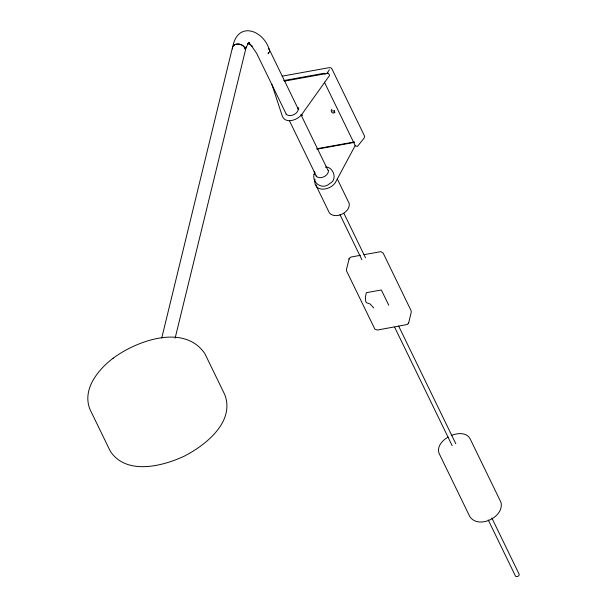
<?xml version="1.0" encoding="UTF-8"?>
<svg xmlns="http://www.w3.org/2000/svg" width="607" height="607" viewBox="0 0 607 607"><rect width="100%" height="100%" fill="white"/><g stroke="black" fill="none" stroke-linecap="round" stroke-linejoin="round"><path stroke-width="0.91" d="M161.743 338L232.451 47.551M175.135 338.137L246.245 46.883L245.736 48.15L248.521 43.089L247.55 44.281L249.211 42.794L247.914 43.689L248.794 43.211M331.832 109.283C329.654 111.589 333.448 114.624 335.018 112.219M334.616 110.542L334.176 112.356L334.374 111.453L333.395 110.755L332.226 110.96M349.215 258.567L346.468 269.5L346.589 271.018L374.868 329.131L377.326 330.056L407.312 324.51L408.701 322.704L411.243 312.264L411.129 310.738L383.184 253.104L380.847 251.662L364.033 254.659M314.077 174.247C311.649 183.011 322.742 190.431 329.791 183.473C337.887 180.029 333.448 166.371 325.375 167.115M233.027 45.419C238.748 20.972 263.271 30.532 269.144 49.175A6.525 3.953 -26.9 0 1 269.462 51.261A6.525 3.794 -25.9 0 0 268.446 48.53M349.184 258.635L350.732 257.11L360.399 255.319M408.359 323.539L408.534 323.121M408.503 323.19L408.701 322.704M349.01 259.06L349.359 258.225M355.247 145.475L335.33 182.669C330.071 190.666 312.984 193.094 314.904 179.095M314.016 174.353L314.957 172.608M326.847 73.568L329.328 69.767M113.145 358.191C97.97 369.625 81.49 390.043 90.276 409.998L110.269 451.176C126.271 475.569 162.479 466.335 184.331 456.13C205.545 445.174 235.03 422.032 224.825 394.755L204.832 353.585C184.149 323.243 136.514 340.785 112.993 358.312M448.148 437.063C442.632 440.151 436.721 446.35 438.99 453.163L469.719 516.428C478.164 529.608 504.326 517.255 501.033 502.467L470.311 439.195C466.965 432.101 457.329 432.837 451.229 435.545M247.284 43.704L249.705 42.907M282.156 76.163L328.804 67.726L330.549 67.734L331.695 68.409L364.367 135.695L364.64 136.879L363.972 138.267L357.515 146.348L355.406 145.999L324.388 82.12M283.681 80.587L324.191 73.265L325.124 74.274M284.645 81.088L328.486 73.159L329.593 75.45L302.028 114.093C297.916 120.148 284.736 124.754 282.005 115.224L271.875 84.327M316.733 148.783L354.48 141.955M317.013 149.147L354.579 142.357M248.195 43.408L249.136 43.279M248.521 43.385L249.523 43.613L248.005 43.234L250.092 44.212L248.787 43.446L252.072 46.261L251.139 45.229L256.678 53.378L286.178 114.033M286.064 114.192C290.123 117.986 299.646 113.312 298.12 107.674L298.856 109.199M302.203 114.913L302.627 115.451M373.768 307.954L369.982 303.895L366.689 302.779L365.771 301.74L365.331 297.309L366.355 292.688L381.34 289.979L388.753 305.245M315.997 175.939C319.714 180.325 329.229 175.727 328.44 170.127M337.272 178.906L349.23 203.527C350.489 212.473 335.269 219.84 329.328 212.822L316.55 186.501L316.232 184.824M269.182 49.25L298.439 109.495M300.905 114.586L328.106 170.59M343.979 213.467L365.513 257.823M398.647 326.058L455.804 443.763M491.837 517.976L519.167 574.268C519.63 575.96 516.769 577.363 515.555 576.225L488.218 519.926M339.943 214.575L361.893 259.781M394.618 327.165L452.185 445.72M289.471 120.816L316.649 176.789M314.267 171.584L314.502 174.399M232.413 48.81A6.525 4.78 13.7 0 1 237.299 44.121A6.525 4.78 13.7 0 1 244.818 47.907L245.213 49.182L244.818 47.907A6.525 4.902 15.2 0 0 237.337 43.985A6.525 4.902 15.2 0 0 232.42 48.772M269.007 52.452L268.165 53.636L269.007 52.452"/></g></svg>
